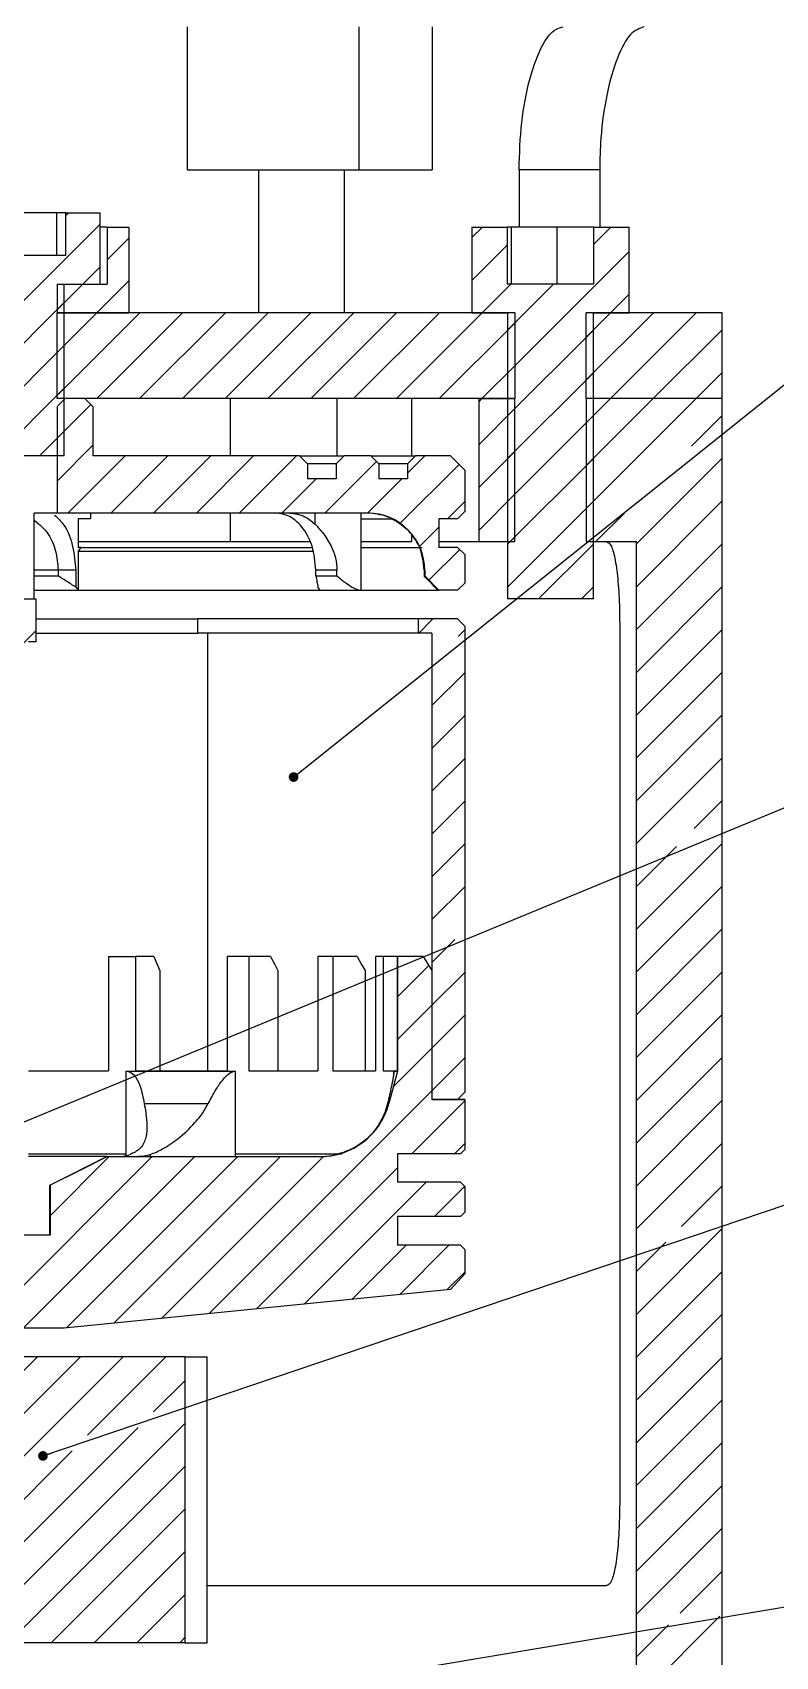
# Model space of a CAD drawing. Header units: millimetres. Extents: x 0 to 1189, y 0 to 841.
# Drawn here: x 714.4 to 792.3, y 525.7 to 696.1 of the extents above; entities that cross this region are included whole.
import ezdxf

# ---------------------------------------------------------------- set-up
doc = ezdxf.new("R2010")
doc.units = ezdxf.units.MM
doc.layers.add('10', color=7, linetype='Continuous')
doc.dimstyles.new('SLDDIMSTYLE0', dxfattribs={"dimtxt": 0.18, "dimasz": 1.016, "dimexe": 0, "dimexo": 0.0625, "dimgap": 0, "dimtad": 0, "dimtih": 1, "dimtoh": 1, "dimdec": 0, "dimrnd": 1e-09, "dimzin": 0, "dimdsep": 46, "dimtxsty": 'Standard', "dimblk1": 'DOT', "dimblk2": 'DOT', "dimsah": 1, "dimcen": 0.09, "dimadec": 0, "dimazin": 0, "dimtfac": 1.016, "dimtdec": 0, "dimtofl": 0, "dimtmove": 0, "dimatfit": 3, "dimldrblk": 'DOT', "dimfxl": 0, "dimfrac": 2, "dimtolj": 1, "dimtzin": 0, "dimarcsym": 0})

# ---------------------------------------------------------------- blocks, each defined once
blk = doc.blocks.new('SW_HATCH_0')
at = {"color": 0, "linetype": 'Continuous', "lineweight": 18}
for p, q in [((203.2, 522), (202.91, 521.71)), ((206.5, 520.81), (193.75, 508.06)), ((246.6, 520.5), (245.5, 519.4)), ((260.07, 520.5), (258.29, 518.72)), ((209.52, 519.34), (207.25, 517.07)), ((249.22, 518.62), (245.5, 514.91)), ((262, 517.94), (249.25, 505.19)), ((206.5, 516.32), (204.68, 514.5)), ((204.68, 514.5), (202, 511.82)), ((209.52, 514.85), (206.17, 511.5)), ((249.58, 514.5), (246.58, 511.5)), ((254.07, 514.5), (249.25, 509.68)), ((262, 513.45), (260.05, 511.5)), ((202.75, 512.57), (193.75, 503.57)), ((206.17, 511.5), (202, 507.33)), ((210.66, 511.5), (202, 502.84)), ((215.15, 511.5), (206.15, 502.5)), ((219.64, 511.5), (210.64, 502.5)), ((224.13, 511.5), (215.13, 502.5)), ((228.62, 511.5), (219.62, 502.5)), ((233.11, 511.5), (224.11, 502.5)), ((237.6, 511.5), (228.6, 502.5)), ((242.09, 511.5), (233.09, 502.5)), ((246.58, 511.5), (237.58, 502.5)), ((260.05, 511.5), (257.5, 508.95)), ((264.54, 511.5), (257.5, 504.46)), ((269.03, 511.5), (260.03, 502.5)), ((250, 510.43), (242.07, 502.5)), ((258.25, 509.7), (249.25, 500.7)), ((271.75, 509.73), (264.52, 502.5)), ((202.75, 508.08), (193.75, 499.08)), ((250, 505.94), (246.56, 502.5)), ((258.25, 505.21), (249.25, 496.21)), ((271.75, 505.24), (269.01, 502.5)), ((202.75, 503.59), (195.66, 496.5)), ((205.53, 501.88), (202, 498.35)), ((246.56, 502.5), (246.25, 502.19)), ((250, 501.45), (246.25, 497.7)), ((269.01, 502.5), (257.5, 490.99)), ((264.52, 502.5), (257.5, 495.48)), ((260.03, 502.5), (257.5, 499.97)), ((258.25, 500.72), (249.25, 491.72)), ((271.75, 500.75), (268.53, 497.53)), ((202.75, 499.1), (200.15, 496.5)), ((205.75, 497.61), (202, 493.86)), ((209.13, 496.5), (203.13, 490.5)), ((213.62, 496.5), (207.62, 490.5)), ((218.11, 496.5), (212.11, 490.5)), ((222.6, 496.5), (216.6, 490.5)), ((227.09, 496.5), (221.09, 490.5)), ((235.49, 495.92), (230.07, 490.5)), ((240.56, 496.5), (238.75, 494.69)), ((250, 496.96), (246.25, 493.21)), ((258.25, 496.23), (249.25, 487.23)), ((271.75, 496.26), (262.75, 487.26)), ((229.18, 494.1), (225.58, 490.5)), ((238.16, 494.1), (234.56, 490.5)), ((244.15, 495.6), (237.98, 489.43)), ((250, 492.47), (246.25, 488.72)), ((244.75, 491.71), (242.94, 489.9)), ((258.25, 491.74), (249.25, 482.74)), ((271.75, 491.77), (262.75, 482.77)), ((242.05, 489.01), (240.02, 486.98)), ((261.5, 490.5), (258.5, 487.5)), ((250, 487.98), (249.52, 487.5)), ((258.25, 487.25), (252.5, 481.5)), ((271.75, 487.28), (262.75, 478.28)), ((244.22, 486.68), (240.99, 483.46)), ((258.25, 482.76), (256.99, 481.5)), ((271.75, 482.79), (262.75, 473.79)), ((241.42, 479.4), (239.92, 477.9)), ((199.75, 478.14), (180.25, 458.64)), ((244.75, 478.24), (244.07, 477.56)), ((271.75, 478.3), (262.75, 469.3)), ((244.75, 473.75), (241.3, 470.3)), ((271.75, 473.81), (262.75, 464.81)), ((244.75, 469.26), (241.3, 465.81)), ((271.75, 469.32), (262.75, 460.32)), ((244.75, 464.77), (241.3, 461.32)), ((271.75, 464.83), (262.75, 455.83)), ((244.75, 460.28), (241.3, 456.83)), ((271.75, 460.34), (268.82, 457.41)), ((244.75, 455.79), (241.3, 452.34)), ((271.75, 455.85), (262.75, 446.85)), ((266.95, 455.54), (262.75, 451.34)), ((244.75, 451.3), (241.3, 447.85)), ((271.75, 451.36), (262.75, 442.36)), ((271.75, 446.87), (262.75, 437.87)), ((243.72, 445.77), (241.3, 443.36)), ((240.98, 443.04), (237.7, 439.76)), ((244.75, 442.32), (241.3, 438.87)), ((271.75, 442.38), (262.75, 433.38)), ((241.3, 438.87), (237.7, 435.27)), ((244.75, 437.83), (241.3, 434.38)), ((271.75, 437.89), (262.75, 428.89)), ((241.3, 434.38), (237.27, 430.35)), ((244.75, 433.34), (241.3, 429.89)), ((271.75, 433.4), (262.75, 424.4)), ((241.3, 429.89), (217.93, 406.52)), ((244.75, 428.85), (239.2, 423.3)), ((271.75, 428.91), (262.75, 419.91)), ((244.75, 424.36), (243.69, 423.3)), ((271.75, 424.42), (262.75, 415.42)), ((211.96, 423), (193.96, 405)), ((216.45, 423), (198.45, 405)), ((207.47, 423), (201.25, 416.78)), ((220.94, 423), (202.97, 405.02)), ((225.43, 423), (207.95, 405.52)), ((229.93, 423.01), (212.94, 406.02)), ((237.7, 421.8), (222.92, 407.02)), ((240.69, 420.3), (227.91, 407.52)), ((244.74, 419.86), (241.59, 416.7)), ((271.75, 419.93), (267.49, 415.66)), ((271.75, 415.44), (262.75, 406.44)), ((265.86, 414.03), (262.75, 410.93)), ((238.59, 413.7), (232.9, 408.01)), ((243.08, 413.7), (237.89, 408.51)), ((244.75, 410.89), (242.88, 409.01)), ((271.75, 410.95), (262.75, 401.95)), ((271.75, 406.46), (262.75, 397.46)), ((199.94, 402), (181.94, 384)), ((204.43, 402), (186.43, 384)), ((208.92, 402), (189.73, 382.8)), ((213.41, 402), (205.19, 393.78)), ((271.75, 401.97), (262.75, 392.97)), ((215.39, 399.48), (212.11, 396.21)), ((271.75, 397.48), (262.75, 388.48)), ((210.48, 394.57), (189.73, 373.82)), ((215.39, 394.99), (192.39, 372)), ((203.56, 392.14), (189.73, 378.31)), ((271.75, 392.99), (262.75, 383.99)), ((215.39, 390.5), (196.89, 372)), ((271.75, 388.5), (262.75, 379.5)), ((215.39, 386.01), (201.38, 372)), ((271.75, 384.01), (262.75, 375.01)), ((215.39, 381.52), (205.87, 372)), ((271.75, 379.52), (267.33, 375.09)), ((215.39, 377.03), (210.36, 372)), ((271.52, 374.79), (256.73, 360)), ((266.11, 373.87), (262.75, 370.52)), ((215.39, 372.54), (214.85, 372))]:
    blk.add_line(p, q, dxfattribs=at)
blk = doc.blocks.new('_Dot')
at = {"color": 0, "linetype": 'ByBlock', "lineweight": -2}
blk.add_line((-0.5, 0), (-1, 0), dxfattribs=at)
at = {"color": 0, "linetype": 'ByBlock', "const_width": 0.5}
blk.add_lwpolyline([(-0.25, 0, 1), (0.25, 0, 1)], format="xyb", close=True, dxfattribs=at)

msp = doc.modelspace()

# ---------------------------------------------------------------- linework, layer by layer
at = {"color": 7, "linetype": 'Continuous', "lineweight": 25}
for p, q in [((730.6, 696.67), (730.6, 681.67)), ((748.6, 696.67), (748.6, 681.67)), ((756.32, 696.67), (756.32, 681.67)), ((730.6, 681.67), (748.6, 681.67)), ((738.1, 681.67), (738.1, 666.67)), ((747.1, 666.67), (747.1, 681.67)), ((748.6, 681.67), (756.32, 681.67)), ((765.42, 681.67), (765.42, 675.67)), ((773.88, 681.67), (765.42, 681.67)), ((773.88, 681.67), (773.88, 675.67)), ((716.89, 677.17), (711.88, 677.17)), ((716.89, 677.17), (716.89, 672.67)), ((717.88, 677.17), (716.89, 677.17)), ((717.88, 677.17), (721.47, 677.17)), ((717.88, 672.67), (717.88, 677.17)), ((721.47, 669.67), (721.47, 677.17)), ((722.22, 675.67), (721.47, 675.67)), ((722.22, 675.67), (722.22, 669.67)), ((722.22, 675.67), (724.49, 675.67)), ((724.49, 675.67), (724.49, 666.67)), ((760.47, 675.67), (760.47, 666.67)), ((760.47, 675.67), (764.18, 675.67)), ((764.18, 675.67), (764.18, 669.67)), ((764.58, 675.67), (764.18, 675.67)), ((764.58, 675.67), (764.58, 669.67)), ((769.37, 675.67), (764.58, 675.67)), ((769.37, 675.67), (769.37, 669.67)), ((773.26, 675.67), (769.37, 675.67)), ((773.26, 675.67), (776.97, 675.67)), ((773.26, 669.67), (773.26, 675.67)), ((776.97, 666.67), (776.97, 675.67)), ((717.88, 672.67), (708.56, 672.67)), ((716.97, 669.67), (716.97, 666.67)), ((716.97, 669.67), (722.22, 669.67)), ((717.72, 651.67), (717.72, 669.67)), ((717.72, 669.67), (721.47, 669.67)), ((773.26, 669.67), (764.18, 669.67)), ((716.97, 666.67), (724.49, 666.67)), ((716.97, 657.67), (716.97, 666.67)), ((764.97, 666.67), (716.97, 666.67)), ((760.47, 666.67), (764.22, 666.67)), ((764.22, 666.67), (764.22, 636.67)), ((764.97, 666.67), (764.97, 657.67)), ((772.47, 657.67), (772.47, 666.67)), ((786.72, 666.67), (772.47, 666.67)), ((773.22, 666.67), (776.97, 666.67)), ((773.22, 636.67), (773.22, 666.67)), ((786.72, 657.67), (786.72, 666.67)), ((764.97, 657.67), (716.97, 657.67)), ((717.81, 657.67), (716.97, 656.83)), ((719.88, 657.67), (717.81, 657.67)), ((719.88, 657.67), (720.72, 656.83)), ((735.1, 657.67), (735.1, 651.67)), ((746.35, 651.67), (746.35, 657.67)), ((754.18, 651.67), (754.18, 657.67)), ((761.22, 642.67), (761.22, 657.67)), ((761.22, 657.67), (764.97, 657.67)), ((764.97, 642.67), (764.97, 657.67)), ((786.72, 657.67), (772.47, 657.67)), ((772.47, 657.67), (772.47, 642.67)), ((786.72, 266.17), (786.72, 657.67)), ((716.97, 656.83), (716.97, 645.67)), ((720.72, 656.83), (720.72, 651.67)), ((717.72, 651.67), (708.72, 651.67)), ((742.38, 651.67), (720.72, 651.67)), ((742.38, 651.67), (743.22, 650.83)), ((742.38, 651.67), (747.06, 651.67)), ((743.22, 650.83), (743.22, 649.27)), ((746.22, 650.83), (743.22, 650.83)), ((747.06, 651.67), (746.22, 650.83)), ((746.22, 650.83), (746.22, 649.27)), ((749.88, 651.67), (747.06, 651.67)), ((749.88, 651.67), (750.72, 650.83)), ((749.88, 651.67), (754.56, 651.67)), ((750.72, 650.83), (750.72, 649.27)), ((753.72, 650.83), (750.72, 650.83)), ((754.56, 651.67), (753.72, 650.83)), ((753.72, 650.83), (753.72, 649.27)), ((758.22, 651.67), (754.56, 651.67)), ((758.22, 651.67), (759.72, 650.17)), ((746.22, 649.27), (743.22, 649.27)), ((753.72, 649.27), (750.72, 649.27)), ((759.72, 650.17), (759.72, 645.82)), ((714.57, 636.67), (714.57, 645.67)), ((716.97, 645.67), (714.57, 645.67)), ((749.52, 645.67), (716.97, 645.67)), ((720.45, 645.67), (720.45, 645.07)), ((735.1, 645.67), (735.1, 642.67)), ((744.03, 644.49), (744.03, 645.67)), ((748.85, 645.07), (748.85, 645.67)), ((759.72, 645.82), (758.97, 645.07)), ((719.16, 645.07), (719.16, 642.07)), ((720.45, 645.07), (719.16, 645.07)), ((748.85, 645.07), (752.23, 645.07)), ((748.85, 642.07), (748.85, 645.07)), ((758.97, 645.07), (757.02, 645.07)), ((757.02, 645.07), (757.02, 642.07)), ((719.16, 642.67), (735.1, 642.67)), ((735.1, 642.67), (743.45, 642.67)), ((748.85, 642.67), (754.18, 642.67)), ((754.18, 642.67), (754.18, 643.3)), ((757.02, 642.67), (761.22, 642.67)), ((761.22, 642.67), (764.97, 642.67)), ((772.47, 642.67), (777.72, 642.67)), ((777.72, 524.17), (777.72, 642.67)), ((719.48, 642.07), (719.16, 642.07)), ((719.16, 641.62), (719.16, 637.57)), ((748.85, 637.57), (748.85, 642.07)), ((748.85, 642.07), (755.25, 642.07)), ((758.97, 642.07), (757.02, 642.07)), ((758.97, 642.07), (759.72, 641.32)), ((759.72, 641.32), (759.72, 638.32)), ((717.07, 639.67), (714.57, 639.67)), ((714.57, 639.07), (717.07, 639.07)), ((718.91, 639.67), (717.07, 639.67)), ((717.07, 639.67), (717.07, 639.07)), ((718.91, 639.67), (718.91, 637.91)), ((746.32, 639.67), (744.1, 639.67)), ((744.1, 639.07), (744.1, 639.67)), ((744.1, 639.07), (746.32, 639.07)), ((746.32, 639.07), (746.32, 639.67)), ((755.52, 639.67), (755.48, 639.67)), ((755.48, 639.67), (755.48, 639.07)), ((755.48, 639.07), (755.52, 639.07)), ((755.52, 639.67), (755.52, 639.07)), ((755.52, 639.07), (757.02, 637.57)), ((714.57, 637.57), (719.16, 637.57)), ((719.16, 637.57), (744.57, 637.57)), ((744.57, 637.57), (748.85, 637.57)), ((748.85, 637.57), (756.85, 637.57)), ((756.85, 637.57), (757.02, 637.57)), ((758.97, 637.57), (757.02, 637.57)), ((759.72, 638.32), (758.97, 637.57)), ((709.47, 636.67), (714.72, 636.67)), ((714.72, 636.67), (714.72, 632.17)), ((773.22, 636.67), (764.22, 636.67)), ((714.72, 634.57), (731.73, 634.57)), ((731.73, 633.07), (731.73, 634.57)), ((754.82, 634.57), (731.73, 634.57)), ((754.82, 634.57), (754.82, 633.07)), ((758.97, 634.57), (754.82, 634.57)), ((758.97, 634.57), (759.72, 633.82)), ((759.72, 633.82), (759.72, 584.92)), ((714.72, 632.17), (713.97, 632.17)), ((714.72, 633.07), (731.73, 633.07)), ((754.82, 633.07), (731.73, 633.07)), ((732.76, 587.17), (732.76, 633.07)), ((756.27, 633.07), (754.82, 633.07)), ((756.27, 633.07), (756.27, 584.17)), ((775.98, 633.67), (775.98, 542.17)), ((722.36, 599.17), (722.36, 587.17)), ((722.36, 599.17), (725.19, 599.17)), ((725.19, 599.17), (725.19, 587.17)), ((727.11, 599.17), (725.19, 599.17)), ((734.81, 599.17), (734.81, 587.17)), ((737.07, 599.17), (734.81, 599.17)), ((737.07, 599.17), (737.07, 587.17)), ((739.36, 599.17), (737.07, 599.17)), ((744.3, 599.17), (744.3, 587.17)), ((745.87, 599.17), (744.3, 599.17)), ((745.87, 599.17), (745.87, 587.17)), ((748.43, 599.17), (745.87, 599.17)), ((750.35, 599.17), (750.35, 587.17)), ((751.15, 599.17), (750.35, 599.17)), ((751.15, 599.17), (751.15, 587.17)), ((752.65, 599.17), (751.15, 599.17)), ((752.65, 599.17), (752.65, 587.17)), ((752.67, 599.17), (752.65, 599.17)), ((752.67, 599.17), (752.67, 587.12)), ((755.37, 599.17), (752.67, 599.17)), ((755.37, 599.17), (756.27, 597.67)), ((727.75, 597.67), (727.75, 587.17)), ((740.13, 597.67), (740.13, 587.17)), ((749.28, 597.67), (749.28, 587.17)), ((756.27, 597.67), (756.27, 584.17)), ((713.97, 587.17), (722.36, 587.17)), ((724.17, 587.12), (730.21, 587.12)), ((724.17, 587.12), (724.17, 578.47)), ((725.19, 587.17), (730.21, 587.17)), ((730.21, 587.12), (730.21, 587.17)), ((730.21, 587.17), (734.81, 587.17)), ((730.21, 587.12), (735.65, 587.12)), ((735.65, 587.12), (735.65, 578.47)), ((737.07, 587.17), (744.3, 587.17)), ((745.87, 587.17), (750.35, 587.17)), ((751.15, 587.17), (752.65, 587.17)), ((752.67, 587.12), (751.76, 583.73)), ((752.25, 587.12), (752.67, 587.12)), ((752.25, 587.12), (752.25, 586.88)), ((759.72, 584.92), (758.97, 584.17)), ((726.1, 583.73), (732.82, 583.73)), ((751.62, 583.73), (751.76, 583.73)), ((758.97, 584.17), (756.27, 584.17)), ((759.72, 584.17), (756.27, 584.17)), ((759.72, 584.11), (756.27, 584.11)), ((759.72, 584.17), (759.72, 578.92)), ((713.97, 578.47), (724.17, 578.47)), ((722.2, 578.17), (713.97, 578.17)), ((722.22, 578.17), (716.22, 575.17)), ((722.22, 578.17), (744.52, 578.17)), ((724.17, 578.47), (724.17, 578.26)), ((726.74, 578.38), (726.74, 578.17)), ((735.65, 578.47), (746.83, 578.47)), ((735.65, 578.47), (735.65, 578.17)), ((752.67, 578.47), (752.67, 575.47)), ((759.27, 578.47), (752.67, 578.47)), ((759.72, 578.92), (759.27, 578.47)), ((716.2, 575.17), (716.22, 575.17)), ((716.2, 569.92), (716.2, 575.17)), ((716.22, 575.17), (716.22, 569.92)), ((759.27, 575.47), (752.67, 575.47)), ((759.27, 575.47), (759.72, 575.02)), ((759.72, 575.02), (759.72, 572.32)), ((752.67, 571.87), (752.67, 568.87)), ((759.27, 571.87), (752.67, 571.87)), ((759.72, 572.32), (759.27, 571.87)), ((716.22, 569.92), (701.97, 569.92)), ((759.27, 568.87), (752.67, 568.87)), ((759.27, 568.87), (759.72, 568.42)), ((759.72, 568.42), (759.72, 565.87)), ((759.72, 565.87), (758.23, 564.22)), ((758.23, 564.22), (717.72, 560.17)), ((717.72, 560.17), (705.72, 560.17)), ((730.36, 557.17), (683.22, 557.17)), ((730.36, 557.17), (730.36, 527.17)), ((732.7, 527.17), (732.7, 557.17)), ((732.7, 533.17), (774.6, 533.17)), ((730.36, 527.17), (704.7, 527.17))]:
    msp.add_line(p, q, dxfattribs=at)
at = {"color": 7, "linetype": 'Continuous', "lineweight": 25, "flags": 128}
for points in [[(719.16, 641.62), (719.34, 641.87), (719.48, 642.07)], [(743.88, 641.62), (742.06, 641.62), (739.33, 641.62), (736.41, 641.62), (733.29, 641.62), (730, 641.62), (726.54, 641.62), (722.92, 641.62), (719.16, 641.62)], [(719.48, 642.07), (723.25, 642.07), (726.86, 642.07), (730.32, 642.07), (733.61, 642.07), (736.73, 642.07), (739.65, 642.07), (742.38, 642.07), (743.77, 642.07)], [(718.91, 637.91), (719.05, 637.72), (719.16, 637.57)], [(744.57, 637.57), (744.43, 637.76), (744.32, 637.91)], [(727.11, 599.17), (727.47, 598.33), (727.75, 597.67)], [(739.36, 599.17), (739.79, 598.33), (740.13, 597.67)], [(748.43, 599.17), (748.9, 598.33), (749.28, 597.67)], [(716.2, 575.17), (719.44, 576.79), (722.2, 578.17)], [(722.2, 578.17), (722.2, 578.17), (722.21, 578.17), (722.21, 578.17), (722.22, 578.17), (722.22, 578.17), (722.22, 578.17), (722.22, 578.17), (722.22, 578.17)]]:
    msp.add_lwpolyline(points, dxfattribs=at)
at = {"color": 7, "linetype": 'Continuous', "lineweight": 25}
for centre, radius, start, end in [((749.52, 639.67), 6, 0, 90), ((744.52, 585.67), 7.5, 270, 345)]:
    msp.add_arc(centre, radius, start, end, dxfattribs=at)
for points, knots in [([(765.42, 681.67), (765.47, 683.35), (765.59, 686.73), (766.46, 691.22), (767.68, 694.61), (768.95, 696.41), (769.72, 696.59), (770.03, 696.67)], [0, 0, 0, 0, 0.214568, 0.429137, 0.643653, 0.857968, 1, 1, 1, 1]), ([(778.51, 696.67), (778.03, 696.5), (777.08, 696.17), (775.69, 693.59), (774.58, 689.79), (773.96, 685.57), (773.9, 682.78), (773.88, 681.67)], [0, 0, 0, 0, 0.214544, 0.429104, 0.643386, 0.857792, 1, 1, 1, 1]), ([(744.1, 639.67), (744.02, 640.54), (743.86, 642.29), (742.74, 644.26), (741.36, 645.45), (740.39, 645.6), (739.89, 645.67)], [0, 0, 0, 0, 0.2688285, 0.5446931, 0.7695781, 1, 1, 1, 1]), ([(741.38, 645.67), (741.92, 645.6), (742.87, 645.48), (743.68, 644.79), (744.03, 644.49)], [0, 0, 0, 0, 0.565476, 1, 1, 1, 1]), ([(753.85, 643.79), (753.13, 644.38), (751.86, 645.44), (750.21, 645.6), (749.49, 645.67)], [0, 0, 0, 0, 0.558537, 1, 1, 1, 1]), ([(714.57, 644.92), (715.09, 644.48), (716.06, 643.68), (716.91, 641.71), (717.02, 640.34), (717.07, 639.67)], [0, 0, 0, 0, 0.373427, 0.689443, 1, 1, 1, 1]), ([(716.7, 645.45), (717.05, 645.13), (717.9, 644.32), (718.71, 642.21), (718.84, 640.51), (718.91, 639.67)], [0, 0, 0, 0, 0.254015, 0.629636, 1, 1, 1, 1]), ([(744.03, 644.49), (744.29, 644.21), (744.89, 643.58), (745.68, 642.35), (746.22, 640.99), (746.28, 640.1), (746.32, 639.67)], [0, 0, 0, 0, 0.230161, 0.5218655, 0.7701696, 1, 1, 1, 1]), ([(755.48, 639.67), (755.38, 640.55), (755.21, 642.08), (754.26, 643.28), (753.85, 643.79)], [0, 0, 0, 0, 0.572831, 1, 1, 1, 1]), ([(774.6, 642.67), (774.78, 642.57), (775.12, 642.37), (775.53, 640.82), (775.81, 638.54), (775.96, 636.01), (775.97, 634.33), (775.98, 633.67)], [0, 0, 0, 0, 0.214635, 0.429276, 0.643809, 0.858389, 1, 1, 1, 1]), ([(718.91, 637.91), (718.56, 638.13), (717.95, 638.52), (717.34, 638.9), (717.07, 639.07)], [0, 0, 0, 0, 0.564337, 1, 1, 1, 1]), ([(744.1, 639.07), (744.14, 638.85), (744.21, 638.47), (744.29, 638.09), (744.32, 637.91)], [0, 0, 0, 0, 0.55548, 1, 1, 1, 1]), ([(746.32, 639.07), (746.61, 638.83), (747.15, 638.39), (747.89, 637.91), (748.47, 637.62), (748.73, 637.58), (748.85, 637.57)], [0, 0, 0, 0, 0.316034, 0.580136, 0.797272, 1, 1, 1, 1]), ([(756.85, 637.57), (756.84, 637.58), (756.84, 637.62), (756.59, 637.91), (756.14, 638.39), (755.71, 638.83), (755.48, 639.07)], [0, 0, 0, 0, 0.202716, 0.419864, 0.683947, 1, 1, 1, 1]), ([(724.17, 587.12), (724.26, 587.12), (724.45, 587.1), (724.82, 586.93), (725.29, 586.45), (725.79, 585.35), (725.98, 584.34), (726.1, 583.73)], [0, 0, 0, 0, 0.072503, 0.147898, 0.317956, 0.581294, 1, 1, 1, 1]), ([(732.82, 583.73), (733.14, 584.33), (733.67, 585.34), (734.49, 586.44), (735.05, 586.93), (735.41, 587.1), (735.57, 587.12), (735.65, 587.12)], [0, 0, 0, 0, 0.411112, 0.681862, 0.85216, 0.927565, 1, 1, 1, 1]), ([(752.25, 587.12), (752.26, 587.12), (752.28, 587.1), (752.29, 586.93), (752.22, 586.45), (752, 585.35), (751.76, 584.34), (751.62, 583.73)], [0, 0, 0, 0, 0.072503, 0.147898, 0.317956, 0.581294, 1, 1, 1, 1]), ([(726.1, 583.73), (726.16, 583.4), (726.23, 582.93), (726.42, 581.62), (726.42, 580.24), (725.75, 578.93), (724.98, 578.55), (724.62, 578.38)], [0, 0, 0, 0, 0.131185, 0.188111, 0.568668, 0.802008, 1, 1, 1, 1]), ([(726.74, 578.38), (727.16, 578.55), (728.08, 578.93), (729.77, 580.09), (731.08, 581.3), (731.89, 582.27), (732.38, 582.93), (732.64, 583.4), (732.82, 583.73)], [0, 0, 0, 0, 0.197765, 0.430839, 0.716289, 0.812121, 0.868996, 1, 1, 1, 1]), ([(751.62, 583.73), (751.53, 583.4), (751.4, 582.93), (750.84, 581.62), (749.84, 580.24), (748.02, 578.93), (746.82, 578.55), (746.28, 578.38)], [0, 0, 0, 0, 0.131185, 0.188111, 0.568668, 0.802008, 1, 1, 1, 1]), ([(723.37, 578.17), (723.61, 578.18), (724.03, 578.2), (724.44, 578.32), (724.62, 578.38)], [0, 0, 0, 0, 0.559877, 1, 1, 1, 1]), ([(726.74, 578.38), (726.51, 578.31), (726.1, 578.19), (725.67, 578.17), (725.49, 578.17)], [0, 0, 0, 0, 0.560137, 1, 1, 1, 1]), ([(744.5, 578.17), (744.84, 578.18), (745.43, 578.2), (746.02, 578.32), (746.28, 578.38)], [0, 0, 0, 0, 0.559877, 1, 1, 1, 1]), ([(730.36, 557.17), (730.89, 557.17), (731.69, 557.17), (732.45, 557.17), (732.7, 557.17)], [0, 0, 0, 0, 0.6713273, 1, 1, 1, 1]), ([(775.98, 542.17), (775.96, 541.15), (775.94, 539.13), (775.73, 536.43), (775.4, 534.4), (775, 533.32), (774.72, 533.21), (774.6, 533.17)], [0, 0, 0, 0, 0.214648, 0.429297, 0.643928, 0.858485, 1, 1, 1, 1]), ([(730.36, 527.17), (730.89, 527.17), (731.69, 527.17), (732.45, 527.17), (732.7, 527.17)], [0, 0, 0, 0, 0.671327, 1, 1, 1, 1])]:
    msp.add_open_spline(points, degree=3, knots=knots, dxfattribs=at)

# ---------------------------------------------------------------- block references
at = {"color": 7, "linetype": 'Continuous', "lineweight": 18}
msp.add_blockref('SW_HATCH_0', (514.97, 155.17), dxfattribs=at)

# ---------------------------------------------------------------- leaders
at = {"layer": '10'}
for points in [[(741.77, 617.98), (838.69, 695.49)], [(614.33, 540.82), (838.69, 633.56)], [(715.48, 546.77), (838.69, 588.45)], [(573.67, 494.21), (838.69, 538.51)]]:
    msp.add_leader(points, dimstyle='SLDDIMSTYLE0', dxfattribs=at)

doc.saveas('drawing.dxf')
